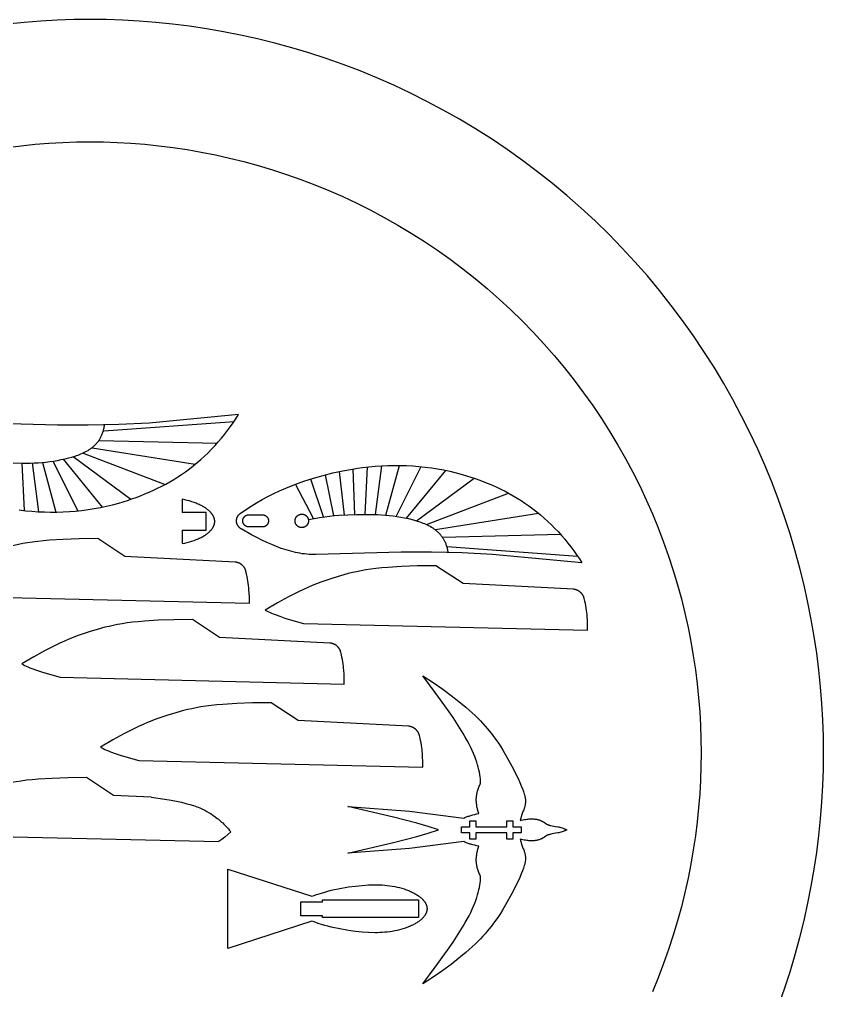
# Model space of a CAD drawing. Header units: millimetres. Extents: x -239 to 129, y -219 to 103.
# Drawn here: x -2.3 to 129, y -55.8 to 102.8 of the extents above; entities that cross this region are included whole.
import ezdxf

# ---------------------------------------------------------------- set-up
doc = ezdxf.new("R2010")
doc.units = ezdxf.units.MM
doc.header["$MEASUREMENT"] = 0
doc.layers.add('1mm Steel', color=18, linetype='Continuous', true_color=0x000000)

msp = doc.modelspace()

# ---------------------------------------------------------------- linework, layer by layer
at = {"layer": '1mm Steel'}
for points in [[(121.65, -58.33), (122.63, -55.55), (123.54, -52.76), (124.38, -49.96), (125.14, -47.17), (125.83, -44.37), (126.45, -41.58), (127, -38.8), (127.48, -36.02), (127.89, -33.26), (128.24, -30.5), (128.52, -27.76), (128.73, -25.04), (128.88, -22.34), (128.97, -19.66), (129, -17), (128.97, -14.34), (128.88, -11.66), (128.73, -8.96), (128.52, -6.24), (128.24, -3.5), (127.89, -0.74), (127.48, 2.02), (127, 4.8), (126.45, 7.58), (125.83, 10.37), (125.14, 13.17), (124.38, 15.96), (123.54, 18.76), (122.63, 21.55), (121.65, 24.33), (120.59, 27.1), (119.46, 29.86), (118.25, 32.6), (116.97, 35.32), (115.62, 38.02), (114.19, 40.7), (112.69, 43.35), (111.12, 45.97), (109.47, 48.56), (107.76, 51.11), (105.97, 53.62), (104.12, 56.09), (102.21, 58.51), (100.23, 60.89), (98.18, 63.21), (96.08, 65.49), (93.91, 67.71), (91.69, 69.88), (89.41, 71.98), (87.09, 74.03), (84.71, 76.01), (82.29, 77.92), (79.82, 79.77), (77.31, 81.56), (74.76, 83.27), (72.17, 84.92), (69.55, 86.49), (66.9, 87.99), (64.22, 89.42), (61.52, 90.77), (58.8, 92.05), (56.06, 93.26), (53.3, 94.39), (50.53, 95.45), (47.75, 96.43), (44.96, 97.34), (42.16, 98.18), (39.37, 98.94), (36.57, 99.63), (33.78, 100.25), (31, 100.8), (28.22, 101.28), (25.46, 101.69), (22.7, 102.04), (19.96, 102.32), (17.24, 102.53), (14.54, 102.68), (11.86, 102.77), (9.2, 102.8), (6.54, 102.77), (3.86, 102.68), (1.16, 102.53), (-1.56, 102.32), (-4.3, 102.04)], [(-4.34, 81.88), (-2.05, 82.16), (0.23, 82.4), (2.5, 82.57), (4.75, 82.7), (6.98, 82.78), (9.2, 82.8), (11.42, 82.78), (13.65, 82.7), (15.9, 82.57), (18.17, 82.4), (20.45, 82.16), (22.74, 81.88), (25.05, 81.53), (27.36, 81.13), (29.68, 80.68), (32, 80.16), (34.33, 79.58), (36.66, 78.95), (38.99, 78.25), (41.31, 77.49), (43.63, 76.67), (45.94, 75.79), (48.23, 74.85), (50.52, 73.85), (52.79, 72.78), (55.04, 71.65), (57.27, 70.46), (59.48, 69.21), (61.66, 67.9), (63.81, 66.53), (65.94, 65.1), (68.03, 63.62), (70.08, 62.08), (72.1, 60.48), (74.08, 58.83), (76.02, 57.13), (77.92, 55.37), (79.77, 53.57), (81.57, 51.72), (83.33, 49.82), (85.03, 47.88), (86.68, 45.9), (88.28, 43.88), (89.82, 41.83), (91.3, 39.74), (92.73, 37.61), (94.1, 35.46), (95.41, 33.28), (96.66, 31.07), (97.85, 28.84), (98.98, 26.59), (100.05, 24.32), (101.05, 22.03), (101.99, 19.74), (102.87, 17.43), (103.69, 15.11), (104.45, 12.79), (105.15, 10.46), (105.78, 8.13), (106.36, 5.8), (106.88, 3.48), (107.33, 1.16), (107.73, -1.15), (108.08, -3.46), (108.36, -5.75), (108.6, -8.03), (108.77, -10.3), (108.9, -12.55), (108.98, -14.78), (109, -17), (108.98, -19.22), (108.9, -21.45), (108.77, -23.7), (108.6, -25.97), (108.36, -28.25), (108.08, -30.54), (107.73, -32.85), (107.33, -35.16), (106.88, -37.48), (106.36, -39.8), (105.78, -42.13), (105.15, -44.46), (104.45, -46.79), (103.69, -49.11), (102.87, -51.43), (101.99, -53.74), (101.05, -56.03)], [(33.47, 38.24), (18.89, 36.87), (13.9, 36.62), (8.91, 36.51), (3.92, 36.51), (-10.01, 36.91)], [(-2.37, 22.67), (-1.34, 22.55), (-0.31, 22.45), (0.72, 22.38), (1.75, 22.34), (2.78, 22.32), (3.8, 22.32), (4.82, 22.35), (5.84, 22.41), (6.86, 22.49), (7.87, 22.59), (8.88, 22.73), (9.89, 22.89), (10.9, 23.07), (11.9, 23.29), (12.9, 23.53), (13.9, 23.8), (14.62, 24.01), (15.34, 24.23), (16.05, 24.47), (16.76, 24.73), (17.47, 24.99), (18.17, 25.28), (18.87, 25.57), (19.56, 25.89), (20.24, 26.21), (20.92, 26.55), (21.58, 26.91), (22.24, 27.28), (22.89, 27.67), (23.53, 28.07), (24.16, 28.48), (24.78, 28.91), (25.44, 29.39), (26.08, 29.89), (26.71, 30.4), (27.32, 30.93), (27.92, 31.48), (28.5, 32.03), (29.07, 32.6), (29.62, 33.19), (30.16, 33.78), (30.68, 34.39), (31.19, 35.01), (31.68, 35.64), (32.15, 36.28), (32.61, 36.92), (33.04, 37.58), (33.47, 38.24)], [(33.87, 19.59), (33.84, 19.61), (33.8, 19.64), (33.76, 19.67), (33.72, 19.69), (33.69, 19.72), (33.65, 19.75), (33.62, 19.78), (33.58, 19.81), (33.55, 19.85), (33.52, 19.88), (33.49, 19.92), (33.46, 19.95), (33.43, 19.99), (33.4, 20.03), (33.38, 20.07), (33.35, 20.11), (33.33, 20.15), (33.3, 20.19), (33.28, 20.23), (33.26, 20.28), (33.24, 20.32), (33.23, 20.36), (33.21, 20.41), (33.2, 20.45), (33.18, 20.5), (33.17, 20.54), (33.16, 20.59), (33.15, 20.63), (33.15, 20.68), (33.14, 20.72), (33.14, 20.77), (33.13, 20.81), (33.13, 20.86), (33.13, 20.9), (33.13, 20.95), (33.14, 20.99), (33.14, 21.04), (33.15, 21.08), (33.15, 21.13), (33.16, 21.18), (33.17, 21.22), (33.18, 21.27), (33.19, 21.31), (33.21, 21.36), (33.22, 21.4), (33.24, 21.45), (33.26, 21.49), (33.28, 21.53), (33.3, 21.58), (33.32, 21.62), (33.35, 21.66), (33.37, 21.7), (33.4, 21.74), (33.43, 21.78), (33.45, 21.81), (33.48, 21.85), (33.51, 21.89), (33.55, 21.92), (33.58, 21.95), (33.61, 21.98), (33.64, 22.01), (33.68, 22.04), (33.71, 22.07), (33.75, 22.1), (34.62, 22.71), (35.5, 23.29), (36.4, 23.84), (37.31, 24.36), (38.25, 24.86), (39.2, 25.34), (40.17, 25.79), (41.16, 26.22), (42.64, 26.81), (44.15, 27.36), (45.7, 27.86), (47.27, 28.31), (48.86, 28.72), (50.47, 29.07), (52.09, 29.36), (52.9, 29.49), (53.71, 29.6), (54.74, 29.72), (55.77, 29.82), (56.8, 29.89), (57.83, 29.94), (58.85, 29.96), (59.88, 29.95), (60.9, 29.92), (61.92, 29.87), (62.93, 29.79), (63.95, 29.68), (64.96, 29.55), (65.97, 29.39), (66.97, 29.2), (67.98, 28.99), (68.98, 28.75), (69.98, 28.48), (70.69, 28.27), (71.41, 28.04), (72.13, 27.8), (72.84, 27.55), (73.54, 27.28), (74.25, 27), (74.94, 26.7), (75.63, 26.39), (76.32, 26.06), (76.99, 25.72), (77.66, 25.36), (78.32, 24.99), (78.97, 24.61), (79.61, 24.21), (80.24, 23.79), (80.86, 23.36), (81.51, 22.88), (82.16, 22.38), (82.78, 21.87), (83.39, 21.34), (83.99, 20.8), (84.58, 20.24), (85.14, 19.67), (85.7, 19.09), (86.23, 18.49), (86.76, 17.88), (87.26, 17.26), (87.75, 16.64), (88.22, 16), (88.68, 15.35), (89.12, 14.69), (89.54, 14.03)], [(24.27, 24.42), (24.27, 22.23)], [(24.27, 17.17), (24.68, 17.26), (25.07, 17.35), (25.46, 17.45), (25.85, 17.57), (26.2, 17.69), (26.54, 17.82), (26.71, 17.89), (26.88, 17.96), (27.05, 18.04), (27.22, 18.12), (27.36, 18.19), (27.5, 18.26), (27.64, 18.34), (27.78, 18.42), (27.91, 18.5), (28.05, 18.59), (28.18, 18.68), (28.3, 18.78), (28.41, 18.85), (28.51, 18.94), (28.61, 19.02), (28.7, 19.11), (28.79, 19.19), (28.88, 19.29), (28.93, 19.33), (28.97, 19.38), (29.01, 19.43), (29.05, 19.48), (29.11, 19.56), (29.17, 19.64), (29.2, 19.68), (29.23, 19.72), (29.26, 19.76), (29.28, 19.81), (29.31, 19.85), (29.33, 19.89), (29.35, 19.94), (29.38, 19.98), (29.4, 20.03), (29.42, 20.07), (29.44, 20.12), (29.46, 20.16), (29.47, 20.2), (29.48, 20.24), (29.5, 20.28), (29.51, 20.32), (29.52, 20.36), (29.53, 20.4), (29.54, 20.44), (29.54, 20.47), (29.55, 20.51), (29.56, 20.55), (29.56, 20.59), (29.57, 20.63), (29.57, 20.67), (29.57, 20.71), (29.57, 20.76), (29.57, 20.8), (29.57, 20.84), (29.57, 20.88), (29.57, 20.92), (29.57, 20.96), (29.56, 21), (29.56, 21.04), (29.55, 21.08), (29.54, 21.12), (29.54, 21.16), (29.53, 21.2), (29.52, 21.23), (29.51, 21.27), (29.5, 21.31), (29.48, 21.35), (29.47, 21.39), (29.46, 21.43), (29.44, 21.47), (29.42, 21.52), (29.4, 21.56), (29.38, 21.61), (29.35, 21.65), (29.33, 21.7), (29.31, 21.74), (29.28, 21.78), (29.26, 21.83), (29.23, 21.87), (29.2, 21.91), (29.17, 21.95), (29.11, 22.03), (29.05, 22.11), (29.01, 22.16), (28.97, 22.21), (28.93, 22.26), (28.88, 22.3), (28.79, 22.4), (28.7, 22.49), (28.61, 22.57), (28.51, 22.66), (28.41, 22.74), (28.3, 22.82), (28.18, 22.91), (28.05, 23), (27.91, 23.09), (27.78, 23.17), (27.64, 23.25), (27.5, 23.33), (27.36, 23.4), (27.22, 23.47), (27.05, 23.55), (26.88, 23.63), (26.71, 23.7), (26.54, 23.77), (26.37, 23.84), (26.2, 23.9), (25.85, 24.02), (25.46, 24.14), (25.07, 24.24), (24.68, 24.33), (24.27, 24.42)], [(28.16, 22.23), (24.27, 22.23)], [(28.16, 19.36), (28.16, 20.8), (28.16, 22.23)], [(24.27, 19.36), (28.16, 19.36)], [(24.27, 19.36), (24.27, 17.17)], [(89.54, 14.03), (74.96, 15.41), (69.97, 15.65), (64.98, 15.76), (60, 15.76), (46.07, 15.37), (45.7, 15.37), (45.34, 15.38), (44.97, 15.4), (44.6, 15.44), (44.23, 15.48), (43.86, 15.53), (43.49, 15.59), (43.12, 15.66), (42.74, 15.74), (42.37, 15.83), (41.99, 15.92), (41.61, 16.03), (41.22, 16.15), (40.84, 16.27), (40.45, 16.4), (39.67, 16.69), (38.88, 17.02), (38.08, 17.37), (37.26, 17.76), (36.44, 18.17), (35.6, 18.62), (33.87, 19.59)], [(10.46, 17.99), (7.43, 17.96), (4.83, 17.87), (2.6, 17.73), (1.6, 17.64), (0.67, 17.54), (-0.19, 17.43), (-1, 17.31), (-1.77, 17.17), (-2.49, 17.03), (-3.18, 16.88), (-3.85, 16.71), (-5.13, 16.37), (-6.4, 15.98), (-7.69, 15.55), (-8.35, 15.31), (-9.03, 15.04), (-9.73, 14.76), (-10.44, 14.45), (-11.19, 14.11), (-11.96, 13.74), (-13.61, 12.91), (-15.42, 11.92), (-17.42, 10.76)], [(14.89, 15.08), (10.46, 17.99)], [(32.9, 14.15), (14.89, 15.08)], [(34.68, 12.64), (34.67, 12.67), (34.66, 12.71), (34.65, 12.74), (34.64, 12.78), (34.63, 12.81), (34.62, 12.85), (34.6, 12.88), (34.59, 12.92), (34.57, 12.95), (34.56, 12.99), (34.54, 13.02), (34.52, 13.06), (34.51, 13.09), (34.49, 13.13), (34.47, 13.16), (34.45, 13.2), (34.43, 13.23), (34.41, 13.26), (34.38, 13.29), (34.36, 13.33), (34.34, 13.36), (34.31, 13.39), (34.29, 13.42), (34.26, 13.45), (34.24, 13.48), (34.21, 13.51), (34.18, 13.54), (34.15, 13.57), (34.13, 13.6), (34.1, 13.63), (34.07, 13.65), (34.04, 13.68), (34, 13.71), (33.97, 13.73), (33.94, 13.75), (33.91, 13.78), (33.88, 13.8), (33.84, 13.82), (33.81, 13.85), (33.77, 13.87), (33.74, 13.89), (33.71, 13.91), (33.67, 13.93), (33.64, 13.94), (33.6, 13.96), (33.56, 13.98), (33.53, 13.99), (33.49, 14.01), (33.45, 14.02), (33.42, 14.04), (33.38, 14.05), (33.34, 14.06), (33.31, 14.07), (33.27, 14.08), (33.23, 14.09), (33.2, 14.1), (33.16, 14.11), (33.12, 14.12), (33.09, 14.13), (33.05, 14.13), (33.01, 14.14), (32.98, 14.14), (32.94, 14.15), (32.9, 14.15)], [(65.7, 13.55), (62.67, 13.52), (60.07, 13.43), (57.84, 13.29), (56.84, 13.21), (55.91, 13.11), (55.05, 12.99), (54.24, 12.87), (53.47, 12.74), (52.75, 12.59), (52.06, 12.44), (51.39, 12.28), (50.11, 11.93), (48.84, 11.55), (47.55, 11.11), (46.88, 10.87), (46.21, 10.61), (45.51, 10.32), (44.8, 10.01), (44.05, 9.68), (43.28, 9.31), (41.63, 8.47), (39.82, 7.48), (37.82, 6.32)], [(70.13, 10.64), (65.7, 13.55)], [(35.24, 7.45), (35.23, 8.5), (35.21, 9.08), (35.17, 9.7), (35.14, 10.02), (35.1, 10.36), (35.06, 10.71), (35, 11.07), (34.94, 11.44), (34.86, 11.83), (34.78, 12.22), (34.68, 12.64)], [(88.14, 9.71), (70.13, 10.64)], [(89.92, 8.2), (89.91, 8.24), (89.9, 8.27), (89.89, 8.31), (89.88, 8.34), (89.87, 8.38), (89.85, 8.41), (89.84, 8.45), (89.83, 8.48), (89.81, 8.52), (89.8, 8.55), (89.78, 8.59), (89.76, 8.62), (89.75, 8.66), (89.73, 8.69), (89.71, 8.73), (89.69, 8.76), (89.67, 8.79), (89.65, 8.83), (89.62, 8.86), (89.6, 8.89), (89.58, 8.92), (89.55, 8.96), (89.53, 8.99), (89.5, 9.02), (89.48, 9.05), (89.45, 9.08), (89.42, 9.11), (89.39, 9.14), (89.36, 9.16), (89.33, 9.19), (89.3, 9.22), (89.27, 9.24), (89.24, 9.27), (89.21, 9.3), (89.18, 9.32), (89.15, 9.34), (89.11, 9.37), (89.08, 9.39), (89.05, 9.41), (89.01, 9.43), (88.98, 9.45), (88.94, 9.47), (88.91, 9.49), (88.87, 9.51), (88.84, 9.53), (88.8, 9.54), (88.77, 9.56), (88.73, 9.57), (88.69, 9.59), (88.66, 9.6), (88.62, 9.61), (88.58, 9.63), (88.55, 9.64), (88.51, 9.65), (88.47, 9.66), (88.44, 9.67), (88.4, 9.68), (88.36, 9.68), (88.32, 9.69), (88.29, 9.7), (88.25, 9.7), (88.21, 9.71), (88.18, 9.71), (88.14, 9.71)], [(-11.16, 8.56), (35.24, 7.45)], [(90.47, 3.02), (90.47, 4.07), (90.44, 4.65), (90.4, 5.26), (90.38, 5.59), (90.34, 5.93), (90.29, 6.27), (90.24, 6.63), (90.18, 7.01), (90.1, 7.39), (90.02, 7.79), (89.92, 8.2)], [(25.95, 4.77), (22.92, 4.74), (20.32, 4.65), (18.08, 4.51), (17.09, 4.42), (16.16, 4.32), (15.29, 4.21), (14.48, 4.09), (13.72, 3.95), (13, 3.81), (12.31, 3.66), (11.64, 3.5), (10.35, 3.15), (9.08, 2.76), (7.79, 2.33), (7.13, 2.09), (6.45, 1.83), (5.76, 1.54), (5.04, 1.23), (4.3, 0.89), (3.53, 0.52), (1.88, -0.31), (0.06, -1.3), (-1.94, -2.46)], [(30.38, 1.86), (25.95, 4.77)], [(37.82, 6.32), (37.92, 6.26), (38.03, 6.2), (38.27, 6.08), (38.54, 5.95), (38.82, 5.83), (39.13, 5.7), (39.47, 5.57), (40.2, 5.3), (41.03, 5.02), (41.95, 4.73), (44.08, 4.12)], [(44.08, 4.12), (90.47, 3.02)], [(48.39, 0.93), (30.38, 1.86)], [(50.17, -0.58), (50.16, -0.55), (50.15, -0.51), (50.14, -0.48), (50.13, -0.44), (50.11, -0.41), (50.1, -0.37), (50.09, -0.33), (50.07, -0.3), (50.06, -0.26), (50.04, -0.23), (50.03, -0.19), (50.01, -0.16), (49.99, -0.13), (49.97, -0.09), (49.95, -0.06), (49.93, -0.02), (49.91, 0.01), (49.89, 0.04), (49.87, 0.08), (49.85, 0.11), (49.82, 0.14), (49.8, 0.17), (49.77, 0.2), (49.75, 0.23), (49.72, 0.26), (49.7, 0.29), (49.67, 0.32), (49.64, 0.35), (49.61, 0.38), (49.58, 0.41), (49.55, 0.43), (49.52, 0.46), (49.49, 0.49), (49.46, 0.51), (49.43, 0.54), (49.39, 0.56), (49.36, 0.58), (49.33, 0.6), (49.29, 0.63), (49.26, 0.65), (49.23, 0.67), (49.19, 0.69), (49.16, 0.71), (49.12, 0.72), (49.09, 0.74), (49.05, 0.76), (49.01, 0.77), (48.98, 0.79), (48.94, 0.8), (48.9, 0.82), (48.87, 0.83), (48.83, 0.84), (48.79, 0.85), (48.76, 0.86), (48.72, 0.87), (48.68, 0.88), (48.65, 0.89), (48.61, 0.9), (48.57, 0.91), (48.53, 0.91), (48.5, 0.92), (48.46, 0.92), (48.42, 0.93), (48.39, 0.93)], [(50.72, -5.77), (50.71, -4.72), (50.69, -4.14), (50.65, -3.52), (50.62, -3.19), (50.59, -2.86), (50.54, -2.51), (50.49, -2.15), (50.42, -1.78), (50.35, -1.39), (50.26, -0.99), (50.17, -0.58)], [(-1.94, -2.46), (-1.83, -2.52), (-1.72, -2.58), (-1.48, -2.71), (-1.22, -2.83), (-0.93, -2.96), (-0.62, -3.09), (-0.29, -3.22), (0.45, -3.49), (1.28, -3.77), (2.2, -4.06), (4.33, -4.66)], [(4.33, -4.66), (50.72, -5.77)], [(73, -21.94), (72.98, -21.6), (72.95, -21.25), (72.91, -20.9), (72.86, -20.53), (72.79, -20.15), (72.71, -19.76), (72.62, -19.36), (72.5, -18.95), (72.37, -18.51), (72.22, -18.07), (72.04, -17.6), (71.84, -17.12), (71.62, -16.62), (71.38, -16.11), (71.11, -15.57), (70.81, -15.01), (70.48, -14.42), (70.13, -13.82), (69.35, -12.56), (68.49, -11.25), (67.56, -9.9), (65.59, -7.14), (63.57, -4.43)], [(63.57, -4.43), (65.26, -5.53), (66.8, -6.59), (68.19, -7.62), (69.46, -8.61), (70.6, -9.56), (71.12, -10.02), (71.62, -10.48), (72.09, -10.92), (72.53, -11.36), (72.95, -11.79), (73.35, -12.21), (73.72, -12.62), (74.07, -13.02), (74.4, -13.41), (74.71, -13.79), (75.01, -14.17), (75.28, -14.54), (75.78, -15.24), (76.23, -15.91), (76.62, -16.55), (77.3, -17.72), (78.36, -19.67), (78.77, -20.48), (79.12, -21.19), (79.4, -21.82), (79.64, -22.37), (79.83, -22.87), (79.99, -23.33), (80.06, -23.55), (80.13, -23.76), (80.19, -23.96), (80.21, -24.07), (80.24, -24.17), (80.26, -24.27), (80.27, -24.37), (80.29, -24.47), (80.3, -24.58), (80.31, -24.68), (80.31, -24.79), (80.32, -24.89), (80.32, -25), (80.31, -25.11), (80.3, -25.22), (80.29, -25.33), (80.27, -25.44), (80.25, -25.56), (80.23, -25.68), (80.2, -25.8), (80.16, -25.93), (80.12, -26.05), (80.08, -26.19), (80.03, -26.32), (79.97, -26.46), (79.91, -26.61), (79.85, -26.75), (79.78, -26.91), (79.7, -27.06)], [(38.79, -8.83), (35.76, -8.86), (33.16, -8.95), (30.92, -9.09), (29.93, -9.18), (29, -9.28), (28.13, -9.39), (27.32, -9.51), (26.56, -9.64), (25.84, -9.79), (25.15, -9.94), (24.48, -10.1), (23.2, -10.45), (21.92, -10.83), (20.63, -11.27), (19.97, -11.51), (19.3, -11.77), (18.6, -12.06), (17.88, -12.37), (17.14, -12.7), (16.37, -13.07), (14.72, -13.91), (12.91, -14.9), (10.9, -16.06)], [(43.22, -11.74), (38.79, -8.83)], [(61.23, -12.67), (43.22, -11.74)], [(63.01, -14.18), (63, -14.14), (62.99, -14.11), (62.98, -14.07), (62.97, -14.04), (62.96, -14), (62.94, -13.97), (62.93, -13.93), (62.92, -13.9), (62.9, -13.86), (62.89, -13.83), (62.87, -13.79), (62.85, -13.76), (62.83, -13.72), (62.82, -13.69), (62.8, -13.65), (62.78, -13.62), (62.75, -13.59), (62.73, -13.55), (62.71, -13.52), (62.69, -13.49), (62.66, -13.46), (62.64, -13.43), (62.62, -13.39), (62.59, -13.36), (62.56, -13.33), (62.54, -13.3), (62.51, -13.27), (62.48, -13.25), (62.45, -13.22), (62.42, -13.19), (62.39, -13.16), (62.36, -13.14), (62.33, -13.11), (62.3, -13.09), (62.27, -13.06), (62.24, -13.04), (62.2, -13.01), (62.17, -12.99), (62.14, -12.97), (62.1, -12.95), (62.07, -12.93), (62.03, -12.91), (62, -12.89), (61.96, -12.87), (61.93, -12.85), (61.89, -12.84), (61.85, -12.82), (61.82, -12.81), (61.78, -12.79), (61.75, -12.78), (61.71, -12.77), (61.67, -12.75), (61.63, -12.74), (61.6, -12.73), (61.56, -12.72), (61.52, -12.71), (61.49, -12.71), (61.45, -12.7), (61.41, -12.69), (61.38, -12.68), (61.34, -12.68), (61.3, -12.67), (61.27, -12.67), (61.23, -12.67)], [(63.56, -19.36), (63.55, -18.31), (63.53, -17.74), (63.49, -17.12), (63.46, -16.79), (63.43, -16.46), (63.38, -16.11), (63.33, -15.75), (63.27, -15.38), (63.19, -14.99), (63.11, -14.59), (63.01, -14.18)], [(10.9, -16.06), (11.01, -16.12), (11.12, -16.18), (11.36, -16.3), (11.62, -16.43), (11.91, -16.55), (12.22, -16.68), (12.55, -16.82), (13.29, -17.09), (14.12, -17.37), (15.04, -17.65), (17.17, -18.26)], [(17.17, -18.26), (63.56, -19.36)], [(8.63, -21.05), (5.6, -21.08), (3, -21.17), (0.76, -21.31), (-0.23, -21.39), (-1.16, -21.49), (-2.03, -21.61), (-2.84, -21.73), (-3.6, -21.86), (-4.32, -22.01), (-5.01, -22.16), (-5.68, -22.32), (-6.97, -22.67), (-8.24, -23.05), (-9.53, -23.49), (-10.19, -23.73), (-10.86, -23.99), (-11.56, -24.27), (-12.28, -24.59), (-13.02, -24.92), (-13.79, -25.29), (-15.44, -26.13), (-17.26, -27.12), (-19.26, -28.28)], [(13.06, -23.96), (8.63, -21.05)], [(72.7, -26.92), (72.6, -26.59), (72.55, -26.43), (72.51, -26.27), (72.47, -26.11), (72.43, -25.96), (72.4, -25.8), (72.37, -25.65), (72.35, -25.5), (72.33, -25.34), (72.31, -25.19), (72.3, -25.04), (72.29, -24.89), (72.29, -24.74), (72.29, -24.59), (72.29, -24.45), (72.3, -24.3), (72.32, -24.15), (72.33, -24), (72.36, -23.85), (72.38, -23.7), (72.42, -23.54), (72.45, -23.39), (72.49, -23.24), (72.54, -23.08), (72.59, -22.92), (72.65, -22.76), (72.71, -22.6), (72.77, -22.44), (72.84, -22.28), (72.92, -22.11), (73, -21.94)], [(19.18, -24.24), (13.06, -23.96)], [(19.18, -24.24), (21.45, -24.56), (22.44, -24.73), (23.33, -24.9), (24.14, -25.07), (24.87, -25.25), (25.52, -25.43), (26.11, -25.62), (26.38, -25.71), (26.64, -25.8), (26.89, -25.9), (27.12, -25.99), (27.34, -26.09), (27.56, -26.18), (27.76, -26.28), (27.95, -26.38), (28.13, -26.48), (28.31, -26.58), (28.65, -26.78), (28.97, -26.98), (29.27, -27.18), (29.63, -27.44), (29.99, -27.7), (30.17, -27.84), (30.35, -27.99), (30.52, -28.14), (30.7, -28.3), (30.88, -28.46), (31.06, -28.64), (31.24, -28.82), (31.43, -29.02), (31.62, -29.22), (31.81, -29.44), (32, -29.68), (32.2, -29.92)], [(66.14, -29.58), (64.41, -29.02), (62.59, -28.49), (58.79, -27.5), (51.31, -25.77)], [(51.31, -25.77), (61.39, -26.53), (70.28, -27.65)], [(70.28, -27.65), (70.41, -27.59), (70.55, -27.53), (70.68, -27.47), (70.82, -27.42), (70.96, -27.37), (71.11, -27.32), (71.25, -27.27), (71.4, -27.22), (71.71, -27.13), (72.03, -27.06), (72.36, -26.99), (72.7, -26.92)], [(71.23, -29.09), (71.23, -28.09)], [(71.23, -28.09), (72.23, -28.09)], [(72.23, -28.09), (72.23, -29.09)], [(77.26, -28.09), (78.26, -28.09)], [(77.26, -29.09), (77.26, -28.09)], [(78.26, -28.09), (78.26, -29.09)], [(79.7, -27.06), (79.43, -28.07)], [(79.43, -28.07), (79.67, -28.01), (79.9, -27.96), (80.12, -27.91), (80.32, -27.88), (80.52, -27.84), (80.71, -27.82), (80.88, -27.8), (81.05, -27.79), (81.21, -27.78), (81.37, -27.78), (81.51, -27.79), (81.65, -27.79), (81.78, -27.81), (81.91, -27.82), (82.03, -27.84), (82.14, -27.86), (82.25, -27.89), (82.36, -27.91), (82.46, -27.94), (82.55, -27.97), (82.64, -28), (82.73, -28.03), (82.82, -28.07), (82.9, -28.1), (82.97, -28.14), (83.05, -28.18), (83.12, -28.21), (83.18, -28.25), (83.24, -28.29), (83.3, -28.32), (83.41, -28.4), (83.66, -28.57), (83.71, -28.6), (83.76, -28.63), (83.78, -28.65), (83.81, -28.66), (83.84, -28.68), (83.87, -28.69), (83.9, -28.71), (83.93, -28.72), (83.96, -28.73), (84, -28.75), (84.03, -28.76), (84.07, -28.77), (84.11, -28.79), (84.15, -28.8), (84.24, -28.82), (84.33, -28.85), (84.44, -28.87), (84.67, -28.91), (85.25, -29.01), (85.58, -29.07), (85.75, -29.11), (85.93, -29.16), (86.11, -29.21), (86.3, -29.27), (86.49, -29.33), (86.58, -29.37), (86.68, -29.41), (86.77, -29.45), (86.87, -29.49), (86.97, -29.53), (87.07, -29.58)], [(32.2, -29.92), (31.72, -30.35), (31.24, -30.75), (30.75, -31.14), (30.26, -31.51)], [(51.31, -33.39), (58.79, -31.66), (62.59, -30.67), (64.41, -30.14), (66.14, -29.58)], [(69.9, -30.08), (69.9, -29.09)], [(69.9, -29.09), (71.23, -29.09)], [(71.23, -30.08), (69.9, -30.08)], [(71.23, -31.08), (71.23, -30.08)], [(72.23, -29.09), (77.26, -29.09)], [(77.26, -30.08), (72.23, -30.08)], [(72.23, -30.08), (72.23, -31.08)], [(77.26, -31.08), (77.26, -30.08)], [(78.26, -29.09), (79.62, -29.09)], [(79.62, -30.08), (78.26, -30.08)], [(78.26, -30.08), (78.26, -31.08)], [(87.07, -29.58), (86.97, -29.63), (86.87, -29.67), (86.77, -29.72), (86.68, -29.76), (86.58, -29.8), (86.49, -29.83), (86.3, -29.9), (86.11, -29.95), (85.93, -30.01), (85.75, -30.05), (85.58, -30.09), (85.25, -30.15), (84.67, -30.25), (84.44, -30.3), (84.33, -30.32), (84.24, -30.34), (84.15, -30.37), (84.11, -30.38), (84.07, -30.39), (84.03, -30.4), (84, -30.42), (83.96, -30.43), (83.93, -30.45), (83.9, -30.46), (83.87, -30.47), (83.84, -30.49), (83.81, -30.5), (83.78, -30.52), (83.76, -30.53), (83.71, -30.56), (83.66, -30.6), (83.41, -30.77), (83.3, -30.84), (83.24, -30.88), (83.18, -30.91), (83.12, -30.95), (83.05, -30.99), (82.97, -31.03), (82.9, -31.06), (82.82, -31.1), (82.73, -31.13), (82.64, -31.16), (82.55, -31.19), (82.46, -31.22), (82.36, -31.25), (82.25, -31.28), (82.14, -31.3), (82.03, -31.32), (81.91, -31.34), (81.78, -31.36), (81.65, -31.37), (81.51, -31.38), (81.37, -31.38), (81.21, -31.38), (81.05, -31.37), (80.88, -31.36), (80.71, -31.34), (80.52, -31.32), (80.32, -31.29), (80.12, -31.25), (79.9, -31.2), (79.67, -31.15), (79.43, -31.09)], [(79.62, -29.09), (79.62, -30.08)], [(-12.99, -30.48), (30.26, -31.51)], [(70.28, -31.51), (61.39, -32.64), (51.31, -33.39)], [(72.7, -32.24), (72.36, -32.18), (72.03, -32.11), (71.71, -32.03), (71.4, -31.94), (71.25, -31.9), (71.11, -31.85), (70.96, -31.8), (70.82, -31.75), (70.68, -31.69), (70.55, -31.63), (70.41, -31.57), (70.28, -31.51)], [(72.23, -31.08), (71.23, -31.08)], [(78.26, -31.08), (77.26, -31.08)], [(79.43, -31.09), (79.7, -32.1)], [(79.7, -32.1), (79.78, -32.26), (79.85, -32.41), (79.91, -32.56), (79.97, -32.7), (80.03, -32.84), (80.08, -32.98), (80.12, -33.11), (80.16, -33.24), (80.2, -33.36), (80.23, -33.49), (80.25, -33.61), (80.27, -33.72), (80.29, -33.84), (80.3, -33.95), (80.31, -34.06), (80.32, -34.17), (80.32, -34.27), (80.31, -34.38), (80.31, -34.48), (80.3, -34.59), (80.29, -34.69), (80.27, -34.79), (80.26, -34.89), (80.24, -35), (80.21, -35.1), (80.19, -35.2), (80.13, -35.41), (80.06, -35.62), (79.99, -35.83), (79.83, -36.29), (79.64, -36.79), (79.4, -37.35), (79.12, -37.97), (78.77, -38.68), (78.36, -39.49), (77.3, -41.44), (76.62, -42.61), (76.23, -43.25), (75.78, -43.92), (75.28, -44.63), (75.01, -45), (74.71, -45.37), (74.4, -45.75), (74.07, -46.15), (73.72, -46.55), (73.35, -46.96), (72.95, -47.38), (72.53, -47.8), (72.09, -48.24), (71.62, -48.69), (71.12, -49.14), (70.6, -49.6), (69.46, -50.56), (68.19, -51.55), (66.8, -52.58), (65.26, -53.64), (63.57, -54.74)], [(73, -37.22), (72.92, -37.06), (72.84, -36.89), (72.77, -36.72), (72.71, -36.56), (72.65, -36.4), (72.59, -36.24), (72.54, -36.08), (72.49, -35.93), (72.45, -35.77), (72.42, -35.62), (72.38, -35.47), (72.36, -35.32), (72.33, -35.17), (72.32, -35.02), (72.3, -34.87), (72.29, -34.72), (72.29, -34.57), (72.29, -34.42), (72.29, -34.27), (72.3, -34.12), (72.31, -33.97), (72.33, -33.82), (72.35, -33.67), (72.37, -33.52), (72.4, -33.36), (72.43, -33.21), (72.47, -33.05), (72.51, -32.89), (72.55, -32.73), (72.6, -32.57), (72.7, -32.24)], [(31.73, -48.94), (31.73, -35.98)], [(31.73, -35.98), (45.45, -40.44)], [(63.57, -54.74), (65.59, -52.02), (67.56, -49.26), (68.49, -47.91), (69.35, -46.6), (70.13, -45.34), (70.48, -44.74), (70.81, -44.16), (71.11, -43.6), (71.38, -43.06), (71.62, -42.54), (71.84, -42.04), (72.04, -41.56), (72.22, -41.1), (72.37, -40.65), (72.5, -40.22), (72.62, -39.8), (72.71, -39.4), (72.79, -39.01), (72.86, -38.63), (72.91, -38.27), (72.95, -37.91), (72.98, -37.56), (73, -37.22)], [(45.45, -40.44), (45.83, -40.3), (46.22, -40.16), (46.61, -40.02), (47, -39.9), (47.53, -39.74), (48.07, -39.59), (48.61, -39.46), (49.15, -39.33), (49.71, -39.21), (50.28, -39.1), (50.85, -39), (51.42, -38.91), (52.54, -38.76), (53.66, -38.65), (54.7, -38.58), (55.75, -38.54)], [(55.75, -38.54), (56.15, -38.55), (56.55, -38.56), (56.96, -38.58), (57.36, -38.62), (57.76, -38.66), (58.16, -38.71), (58.56, -38.77), (58.96, -38.85), (59.35, -38.93), (59.74, -39.02), (60.13, -39.13), (60.51, -39.24), (60.86, -39.36), (61.04, -39.42), (61.21, -39.49), (61.38, -39.56), (61.55, -39.63), (61.72, -39.71), (61.89, -39.79), (62.03, -39.86), (62.17, -39.93), (62.31, -40.01), (62.44, -40.09), (62.58, -40.18), (62.71, -40.26), (62.84, -40.35), (62.97, -40.45), (63.07, -40.52), (63.17, -40.61), (63.27, -40.69), (63.37, -40.78), (63.46, -40.87), (63.55, -40.96), (63.59, -41.01), (63.64, -41.05), (63.68, -41.1), (63.72, -41.15), (63.78, -41.23), (63.84, -41.31), (63.87, -41.35), (63.9, -41.39), (63.92, -41.44), (63.95, -41.48), (63.97, -41.52), (64, -41.56), (64.02, -41.61), (64.04, -41.65), (64.07, -41.7), (64.09, -41.74), (64.11, -41.79), (64.12, -41.83), (64.14, -41.87), (64.15, -41.91), (64.16, -41.95), (64.17, -41.99), (64.18, -42.03), (64.19, -42.07), (64.2, -42.11), (64.21, -42.15), (64.22, -42.19), (64.22, -42.22), (64.23, -42.26), (64.23, -42.31), (64.24, -42.35), (64.24, -42.39), (64.24, -42.43), (64.24, -42.47), (64.24, -42.51), (64.24, -42.55), (64.24, -42.59), (64.23, -42.63), (64.23, -42.67), (64.22, -42.71), (64.22, -42.75), (64.21, -42.79), (64.2, -42.83), (64.19, -42.87), (64.18, -42.91), (64.17, -42.94), (64.16, -42.98), (64.15, -43.02), (64.14, -43.06), (64.12, -43.1), (64.11, -43.14), (64.09, -43.19), (64.07, -43.23), (64.04, -43.28), (64.02, -43.32), (64, -43.37), (63.97, -43.41), (63.95, -43.45), (63.92, -43.5), (63.9, -43.54), (63.87, -43.58), (63.84, -43.62), (63.78, -43.7), (63.72, -43.78), (63.68, -43.83), (63.64, -43.88), (63.59, -43.93), (63.55, -43.97), (63.46, -44.07), (63.37, -44.16), (63.27, -44.24), (63.17, -44.33), (63.07, -44.41), (62.97, -44.49), (62.84, -44.58), (62.71, -44.67), (62.58, -44.76), (62.44, -44.84), (62.31, -44.92), (62.17, -45), (62.03, -45.07), (61.89, -45.14), (61.72, -45.22), (61.55, -45.3), (61.38, -45.37), (61.21, -45.44), (60.86, -45.57), (60.51, -45.69), (60.13, -45.81), (59.74, -45.91), (59.35, -46.01), (58.96, -46.09), (58.56, -46.16), (58.15, -46.22), (57.74, -46.27), (57.34, -46.32), (56.94, -46.35), (56.54, -46.37), (56.14, -46.38), (55.75, -46.39)], [(47.16, -41.03), (62.83, -41.03)], [(47.16, -41.33), (47.16, -41.03)], [(62.83, -41.03), (62.83, -42.46), (62.83, -43.9)], [(43.65, -43.6), (43.65, -41.33)], [(43.65, -41.33), (47.16, -41.33)], [(47.16, -43.6), (43.65, -43.6)], [(47.16, -43.9), (47.16, -43.6)], [(62.83, -43.9), (47.16, -43.9)], [(45.44, -44.48), (31.73, -48.94)], [(55.75, -46.39), (54.7, -46.35), (53.66, -46.28), (52.54, -46.17), (51.42, -46.02), (50.85, -45.93), (50.28, -45.83), (49.72, -45.72), (49.15, -45.6), (48.61, -45.47), (48.07, -45.34), (47.53, -45.19), (47, -45.03), (46.61, -44.91), (46.21, -44.77), (45.83, -44.63), (45.44, -44.48)]]:
    msp.add_lwpolyline(points, dxfattribs=at)
at = {"layer": '1mm Steel', "color": 1, "true_color": 0xff0000}
for points in [[(-3.32, 30.35), (-1.92, 30.32), (-0.58, 30.34), (0.08, 30.36), (0.73, 30.39), (1.37, 30.44), (2, 30.5), (2.64, 30.57), (3.26, 30.66), (3.89, 30.77), (4.51, 30.89), (5.14, 31.03), (5.77, 31.18), (6.26, 31.32), (6.76, 31.47), (7.01, 31.56), (7.25, 31.64), (7.49, 31.73), (7.73, 31.83), (7.97, 31.93), (8.2, 32.04), (8.43, 32.16), (8.66, 32.28), (8.88, 32.41), (8.99, 32.47), (9.09, 32.54), (9.2, 32.61), (9.3, 32.68), (9.4, 32.76), (9.5, 32.83), (9.6, 32.91), (9.7, 32.99), (9.8, 33.07), (9.89, 33.16), (9.98, 33.25), (10.07, 33.33), (10.16, 33.43), (10.25, 33.52), (10.33, 33.61), (10.41, 33.71), (10.49, 33.81), (10.57, 33.92), (10.65, 34.02), (10.72, 34.13), (10.79, 34.24), (10.86, 34.35), (10.92, 34.47), (10.99, 34.59), (11.05, 34.71), (11.1, 34.83), (11.16, 34.96), (11.21, 35.09), (11.26, 35.22), (11.31, 35.36), (11.35, 35.5), (11.39, 35.64), (11.43, 35.79), (11.46, 35.93), (11.5, 36.08), (11.52, 36.24), (11.55, 36.4), (11.57, 36.56)], [(11.44, 35.59), (32.76, 37.14)], [(10.72, 34.04), (29.96, 33.56)], [(8.07, 31.96), (21.46, 26.84)], [(9.54, 32.81), (26.37, 30.13)], [(-1.93, 30.33), (-1.53, 22.57)], [(-0.23, 30.35), (0.81, 22.38)], [(1.46, 30.45), (3.65, 22.32)], [(3.15, 30.64), (7.2, 22.52)], [(4.82, 30.95), (11.21, 23.14)], [(6.47, 31.38), (15.87, 24.41)], [(50.75, 21.84), (49.95, 28.96)], [(52.44, 21.91), (52.2, 29.38)], [(54.14, 21.95), (54.54, 29.7)], [(55.84, 21.92), (56.88, 29.89)], [(57.54, 21.83), (59.73, 29.96)], [(59.23, 21.63), (63.28, 29.75)], [(60.9, 21.32), (67.29, 29.14)], [(47.36, 21.54), (45.26, 27.72)], [(49.05, 21.73), (47.65, 28.41)], [(62.55, 20.9), (71.95, 27.86)], [(45.68, 21.27), (42.79, 26.87)], [(64.14, 20.32), (77.54, 25.43)], [(44.87, 21.1), (45.8, 21.29), (46.69, 21.44), (47.53, 21.57), (48.34, 21.66), (49.12, 21.74), (49.87, 21.8), (51.31, 21.87), (52.76, 21.93), (54.15, 21.95), (55.5, 21.94), (56.15, 21.91), (56.8, 21.88), (57.44, 21.83), (58.08, 21.77), (58.71, 21.7), (59.34, 21.61), (59.97, 21.51), (60.59, 21.38), (61.22, 21.25), (61.84, 21.09), (62.34, 20.95), (62.84, 20.8), (63.08, 20.72), (63.33, 20.63), (63.57, 20.54), (63.81, 20.44), (64.05, 20.34), (64.28, 20.23), (64.51, 20.12), (64.73, 20), (64.95, 19.87), (65.06, 19.8), (65.17, 19.73), (65.27, 19.66), (65.38, 19.59), (65.48, 19.52), (65.58, 19.44), (65.68, 19.36), (65.78, 19.28), (65.87, 19.2), (65.97, 19.12), (66.06, 19.03), (66.15, 18.94), (66.24, 18.85), (66.32, 18.75), (66.41, 18.66), (66.49, 18.56), (66.57, 18.46), (66.65, 18.36), (66.72, 18.25), (66.79, 18.14), (66.87, 18.03), (66.93, 17.92), (67, 17.8), (67.06, 17.69), (67.12, 17.56), (67.18, 17.44), (67.24, 17.31), (67.29, 17.18), (67.34, 17.05), (67.38, 16.91), (67.43, 16.78), (67.47, 16.63), (67.51, 16.49), (67.54, 16.34), (67.57, 16.19), (67.6, 16.04), (67.63, 15.88), (67.65, 15.72)], [(65.62, 19.46), (82.45, 22.14)], [(66.8, 18.24), (86.03, 18.72)], [(67.51, 16.68), (88.83, 15.13)]]:
    msp.add_lwpolyline(points, dxfattribs=at)
at = {"layer": '1mm Steel'}
for points in [[(37.35, 19.89), (35.16, 19.89), (35.13, 19.89), (35.11, 19.89), (35.09, 19.89), (35.07, 19.89), (35.04, 19.89), (35.02, 19.9), (35, 19.9), (34.97, 19.9), (34.95, 19.91), (34.93, 19.91), (34.9, 19.92), (34.88, 19.92), (34.86, 19.93), (34.83, 19.94), (34.81, 19.95), (34.79, 19.96), (34.76, 19.97), (34.74, 19.98), (34.72, 19.99), (34.7, 20), (34.67, 20.01), (34.65, 20.02), (34.63, 20.04), (34.61, 20.05), (34.59, 20.06), (34.57, 20.08), (34.55, 20.09), (34.53, 20.11), (34.51, 20.13), (34.49, 20.14), (34.47, 20.16), (34.45, 20.18), (34.43, 20.2), (34.41, 20.22), (34.4, 20.24), (34.38, 20.26), (34.36, 20.28), (34.35, 20.3), (34.33, 20.32), (34.32, 20.34), (34.31, 20.36), (34.29, 20.38), (34.28, 20.4), (34.27, 20.43), (34.26, 20.45), (34.25, 20.47), (34.24, 20.49), (34.23, 20.52), (34.22, 20.54), (34.21, 20.56), (34.2, 20.59), (34.19, 20.61), (34.19, 20.63), (34.18, 20.66), (34.18, 20.68), (34.17, 20.7), (34.17, 20.73), (34.17, 20.75), (34.16, 20.77), (34.16, 20.8), (34.16, 20.82), (34.16, 20.84), (34.16, 20.86), (34.16, 20.89), (34.16, 20.91), (34.16, 20.93), (34.16, 20.95), (34.16, 20.98), (34.16, 21), (34.17, 21.02), (34.17, 21.04), (34.17, 21.07), (34.18, 21.09), (34.18, 21.11), (34.19, 21.14), (34.19, 21.16), (34.2, 21.18), (34.21, 21.21), (34.22, 21.23), (34.23, 21.25), (34.24, 21.28), (34.25, 21.3), (34.26, 21.32), (34.27, 21.35), (34.28, 21.37), (34.29, 21.39), (34.31, 21.41), (34.32, 21.43), (34.33, 21.45), (34.35, 21.48), (34.36, 21.5), (34.38, 21.52), (34.4, 21.54), (34.41, 21.56), (34.43, 21.57), (34.45, 21.59), (34.47, 21.61), (34.49, 21.63), (34.51, 21.65), (34.53, 21.66), (34.55, 21.68), (34.57, 21.69), (34.59, 21.71), (34.61, 21.72), (34.63, 21.74), (34.65, 21.75), (34.67, 21.76), (34.7, 21.77), (34.72, 21.79), (34.74, 21.8), (34.76, 21.81), (34.79, 21.82), (34.81, 21.82), (34.83, 21.83), (34.86, 21.84), (34.88, 21.85), (34.9, 21.85), (34.93, 21.86), (34.95, 21.86), (34.97, 21.87), (35, 21.87), (35.02, 21.88), (35.04, 21.88), (35.07, 21.88), (35.09, 21.88), (35.11, 21.88), (35.13, 21.89), (35.16, 21.89), (37.35, 21.89), (37.37, 21.89), (37.39, 21.88), (37.42, 21.88), (37.44, 21.88), (37.46, 21.88), (37.48, 21.88), (37.51, 21.87), (37.53, 21.87), (37.55, 21.86), (37.58, 21.86), (37.6, 21.85), (37.62, 21.85), (37.65, 21.84), (37.67, 21.83), (37.69, 21.82), (37.72, 21.82), (37.74, 21.81), (37.76, 21.8), (37.78, 21.79), (37.81, 21.77), (37.83, 21.76), (37.85, 21.75), (37.87, 21.74), (37.9, 21.72), (37.92, 21.71), (37.94, 21.69), (37.96, 21.68), (37.98, 21.66), (38, 21.65), (38.02, 21.63), (38.04, 21.61), (38.06, 21.59), (38.07, 21.57), (38.09, 21.56), (38.11, 21.54), (38.12, 21.52), (38.14, 21.5), (38.16, 21.48), (38.17, 21.45), (38.19, 21.43), (38.2, 21.41), (38.21, 21.39), (38.22, 21.37), (38.24, 21.35), (38.25, 21.32), (38.26, 21.3), (38.27, 21.28), (38.28, 21.25), (38.29, 21.23), (38.29, 21.21), (38.3, 21.18), (38.31, 21.16), (38.32, 21.14), (38.32, 21.11), (38.33, 21.09), (38.33, 21.07), (38.34, 21.04), (38.34, 21.02), (38.34, 21), (38.34, 20.98), (38.35, 20.95), (38.35, 20.93), (38.35, 20.91), (38.35, 20.89), (38.35, 20.86), (38.35, 20.84), (38.35, 20.82), (38.34, 20.8), (38.34, 20.77), (38.34, 20.75), (38.34, 20.73), (38.33, 20.7), (38.33, 20.68), (38.32, 20.66), (38.32, 20.63), (38.31, 20.61), (38.3, 20.59), (38.29, 20.56), (38.29, 20.54), (38.28, 20.52), (38.27, 20.49), (38.26, 20.47), (38.25, 20.45), (38.24, 20.43), (38.22, 20.4), (38.21, 20.38), (38.2, 20.36), (38.19, 20.34), (38.17, 20.32), (38.16, 20.3), (38.14, 20.28), (38.12, 20.26), (38.11, 20.24), (38.09, 20.22), (38.07, 20.2), (38.06, 20.18), (38.04, 20.16), (38.02, 20.14), (38, 20.13), (37.98, 20.11), (37.96, 20.09), (37.94, 20.08), (37.92, 20.06), (37.9, 20.05), (37.87, 20.04), (37.85, 20.02), (37.83, 20.01), (37.81, 20), (37.78, 19.99), (37.76, 19.98), (37.74, 19.97), (37.72, 19.96), (37.69, 19.95), (37.67, 19.94), (37.65, 19.93), (37.62, 19.92), (37.6, 19.92), (37.58, 19.91), (37.55, 19.91), (37.53, 19.9), (37.51, 19.9), (37.48, 19.9), (37.46, 19.89), (37.44, 19.89), (37.42, 19.89), (37.39, 19.89), (37.37, 19.89)], [(43.79, 19.79), (43.77, 19.79), (43.74, 19.79), (43.72, 19.79), (43.69, 19.79), (43.67, 19.79), (43.64, 19.8), (43.62, 19.8), (43.59, 19.8), (43.57, 19.81), (43.54, 19.81), (43.51, 19.82), (43.49, 19.83), (43.46, 19.84), (43.44, 19.84), (43.41, 19.85), (43.39, 19.86), (43.36, 19.87), (43.34, 19.88), (43.31, 19.9), (43.29, 19.91), (43.26, 19.92), (43.24, 19.94), (43.21, 19.95), (43.19, 19.97), (43.17, 19.98), (43.14, 20), (43.12, 20.01), (43.1, 20.03), (43.08, 20.05), (43.05, 20.07), (43.03, 20.09), (43.01, 20.11), (42.99, 20.13), (42.97, 20.15), (42.96, 20.17), (42.94, 20.19), (42.92, 20.21), (42.9, 20.24), (42.89, 20.26), (42.87, 20.28), (42.86, 20.31), (42.84, 20.33), (42.83, 20.36), (42.81, 20.38), (42.8, 20.41), (42.79, 20.43), (42.78, 20.46), (42.77, 20.48), (42.76, 20.51), (42.75, 20.53), (42.74, 20.56), (42.73, 20.58), (42.73, 20.61), (42.72, 20.63), (42.71, 20.66), (42.71, 20.69), (42.7, 20.71), (42.7, 20.74), (42.7, 20.76), (42.7, 20.79), (42.69, 20.81), (42.69, 20.84), (42.69, 20.86), (42.69, 20.89), (42.69, 20.91), (42.69, 20.93), (42.69, 20.96), (42.7, 20.98), (42.7, 21.01), (42.7, 21.04), (42.7, 21.06), (42.71, 21.09), (42.71, 21.11), (42.72, 21.14), (42.73, 21.16), (42.73, 21.19), (42.74, 21.21), (42.75, 21.24), (42.76, 21.27), (42.77, 21.29), (42.78, 21.32), (42.79, 21.34), (42.8, 21.37), (42.81, 21.39), (42.83, 21.42), (42.84, 21.44), (42.86, 21.46), (42.87, 21.49), (42.89, 21.51), (42.9, 21.53), (42.92, 21.56), (42.94, 21.58), (42.96, 21.6), (42.97, 21.62), (42.99, 21.64), (43.01, 21.66), (43.03, 21.68), (43.05, 21.7), (43.08, 21.72), (43.1, 21.74), (43.12, 21.76), (43.14, 21.77), (43.17, 21.79), (43.19, 21.81), (43.21, 21.82), (43.24, 21.84), (43.26, 21.85), (43.29, 21.86), (43.31, 21.88), (43.34, 21.89), (43.36, 21.9), (43.39, 21.91), (43.41, 21.92), (43.44, 21.93), (43.46, 21.94), (43.49, 21.94), (43.51, 21.95), (43.54, 21.96), (43.57, 21.96), (43.59, 21.97), (43.62, 21.97), (43.64, 21.98), (43.67, 21.98), (43.69, 21.98), (43.72, 21.98), (43.74, 21.98), (43.77, 21.99), (43.79, 21.99), (43.82, 21.99), (43.84, 21.98), (43.86, 21.98), (43.89, 21.98), (43.91, 21.98), (43.94, 21.98), (43.97, 21.97), (43.99, 21.97), (44.02, 21.96), (44.04, 21.96), (44.07, 21.95), (44.09, 21.94), (44.12, 21.94), (44.14, 21.93), (44.17, 21.92), (44.2, 21.91), (44.22, 21.9), (44.25, 21.89), (44.27, 21.88), (44.3, 21.86), (44.32, 21.85), (44.34, 21.84), (44.37, 21.82), (44.39, 21.81), (44.42, 21.79), (44.44, 21.77), (44.46, 21.76), (44.48, 21.74), (44.51, 21.72), (44.53, 21.7), (44.55, 21.68), (44.57, 21.66), (44.59, 21.64), (44.61, 21.62), (44.63, 21.6), (44.64, 21.58), (44.66, 21.56), (44.68, 21.53), (44.7, 21.51), (44.71, 21.49), (44.73, 21.46), (44.74, 21.44), (44.75, 21.42), (44.77, 21.39), (44.78, 21.37), (44.79, 21.34), (44.8, 21.32), (44.81, 21.29), (44.82, 21.27), (44.83, 21.24), (44.84, 21.21), (44.85, 21.19), (44.86, 21.16), (44.86, 21.14), (44.87, 21.11), (44.87, 21.09), (44.88, 21.06), (44.88, 21.04), (44.88, 21.01), (44.89, 20.98), (44.89, 20.96), (44.89, 20.93), (44.89, 20.91), (44.89, 20.89), (44.89, 20.86), (44.89, 20.84), (44.89, 20.81), (44.89, 20.79), (44.88, 20.76), (44.88, 20.74), (44.88, 20.71), (44.87, 20.69), (44.87, 20.66), (44.86, 20.63), (44.86, 20.61), (44.85, 20.58), (44.84, 20.56), (44.83, 20.53), (44.82, 20.51), (44.81, 20.48), (44.8, 20.46), (44.79, 20.43), (44.78, 20.41), (44.77, 20.38), (44.75, 20.36), (44.74, 20.33), (44.73, 20.31), (44.71, 20.28), (44.7, 20.26), (44.68, 20.24), (44.66, 20.21), (44.64, 20.19), (44.63, 20.17), (44.61, 20.15), (44.59, 20.13), (44.57, 20.11), (44.55, 20.09), (44.53, 20.07), (44.51, 20.05), (44.48, 20.03), (44.46, 20.01), (44.44, 20), (44.42, 19.98), (44.39, 19.97), (44.37, 19.95), (44.34, 19.94), (44.32, 19.92), (44.3, 19.91), (44.27, 19.9), (44.25, 19.88), (44.22, 19.87), (44.2, 19.86), (44.17, 19.85), (44.14, 19.84), (44.12, 19.84), (44.09, 19.83), (44.07, 19.82), (44.04, 19.81), (44.02, 19.81), (43.99, 19.8), (43.97, 19.8), (43.94, 19.8), (43.91, 19.79), (43.89, 19.79), (43.86, 19.79), (43.84, 19.79), (43.82, 19.79)]]:
    msp.add_lwpolyline(points, close=True, dxfattribs=at)

doc.saveas('drawing.dxf')
